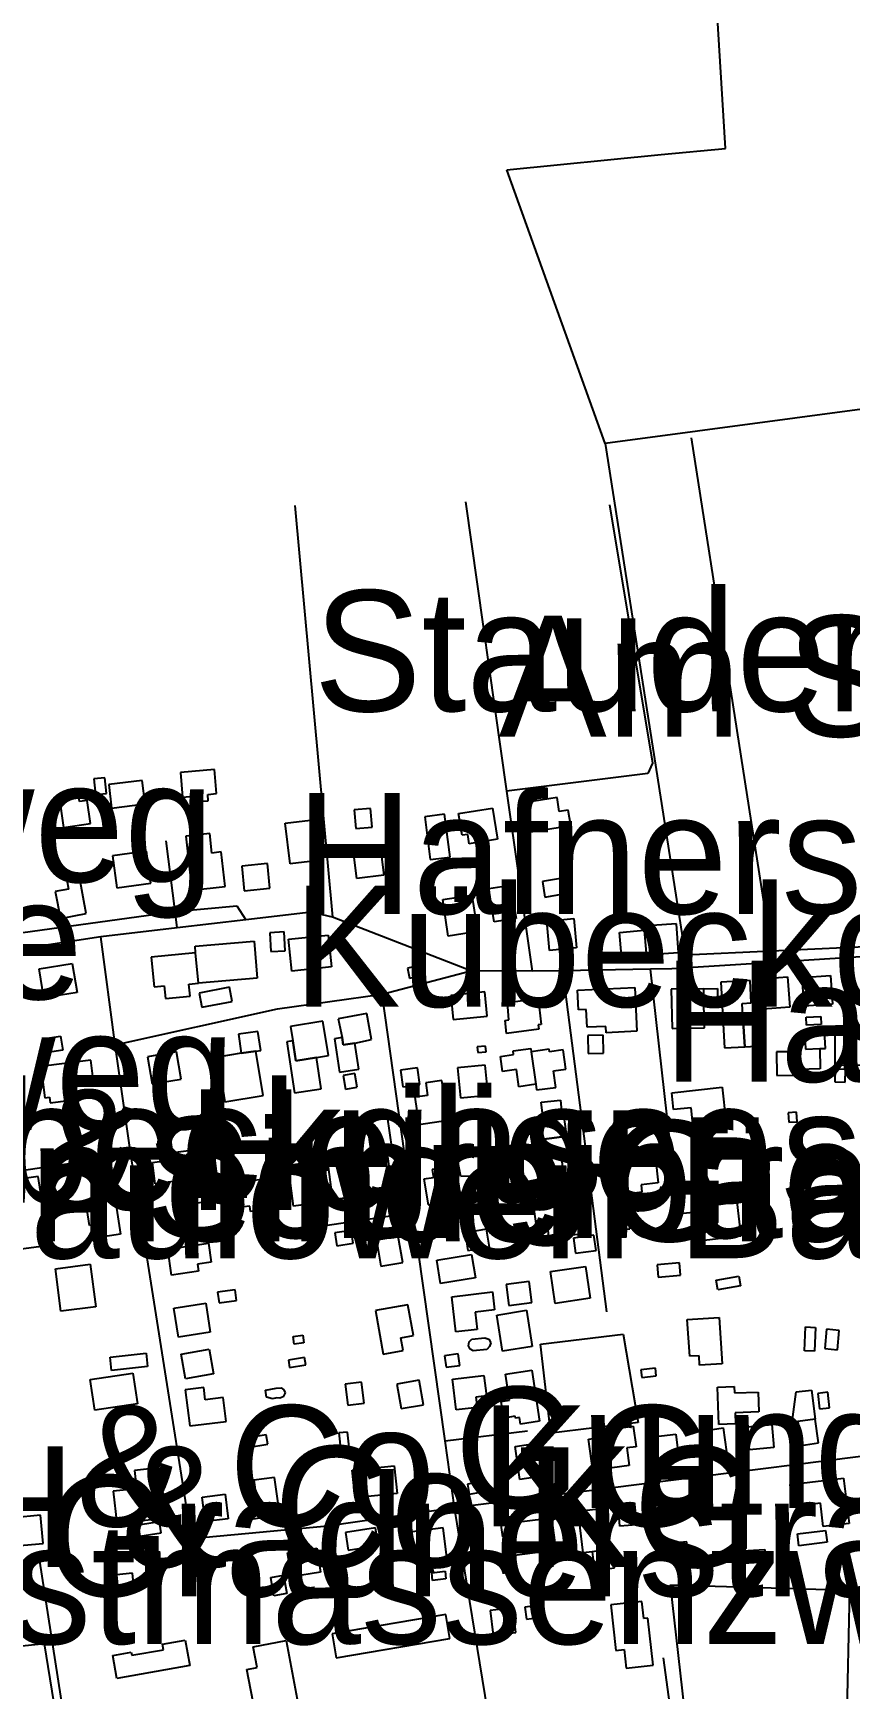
# Model space of a CAD drawing. Extents: x -3657 to 4700, y -7332 to 8131.
# Drawn here: x -1334 to -1041, y 3432 to 4027 of the extents above; entities that cross this region are included whole.
import ezdxf

# ---------------------------------------------------------------- set-up
doc = ezdxf.new("R2010")
doc.units = 0
for name, color, linetype in [('OSM_BUILDING_APARTMENTS', 9, 'CONTINUOUS'), ('OSM_BUILDING_DETACHED', 9, 'CONTINUOUS'), ('OSM_BUILDING_GARAGE', 9, 'CONTINUOUS'), ('OSM_BUILDING_HOUSE', 9, 'CONTINUOUS'), ('OSM_BUILDING_OUTBUILDING', 9, 'CONTINUOUS'), ('OSM_BUILDING_SEMIDETACHED_HOUSE', 9, 'CONTINUOUS'), ('OSM_BUILDING_YES', 9, 'CONTINUOUS'), ('OSM_HIGHWAY_FOOTWAY', 8, 'CONTINUOUS'), ('OSM_HIGHWAY_RESIDENTIAL', 8, 'CONTINUOUS'), ('OSM_HIGHWAY_SERVICE', 8, 'CONTINUOUS'), ('OSM_LABELS', 8, 'CONTINUOUS'), ('OSM_LANDUSE_ALLOTMENTS', 3, 'CONTINUOUS'), ('OSM_LANDUSE_COMMERCIAL', 3, 'CONTINUOUS'), ('OSM_LANDUSE_GREENFIELD', 3, 'CONTINUOUS'), ('OSM_LANDUSE_INDUSTRIAL', 3, 'CONTINUOUS'), ('OSM_LEISURE_PLAYGROUND', 3, 'CONTINUOUS'), ('OSM_LEISURE_SWIMMING_POOL', 3, 'CONTINUOUS')]:
    doc.layers.add(name, color=color, linetype=linetype)

msp = doc.modelspace()

# ---------------------------------------------------------------- linework, layer by layer
at = {"layer": 'OSM_BUILDING_APARTMENTS'}
for p, q in [((-1163.438702, 3678.68889), (-1152.463986, 3680.167782)), ((-1152.463986, 3680.167782), (-1151.394577, 3670.838528)), ((-1162.960881, 3672.450854), (-1163.438702, 3678.68889)), ((-1164.341253, 3672.306301), (-1162.960881, 3672.450854)), ((-1163.848263, 3667.636114), (-1164.341253, 3672.306301)), ((-1152.297128, 3669.192843), (-1163.848263, 3667.636114)), ((-1151.394577, 3670.838528), (-1152.463986, 3670.671736)), ((-1152.463986, 3670.671736), (-1152.297128, 3669.192843)), ((-1185.646005, 3459.045551), (-1226.457991, 3452.073629)), ((-1184.182204, 3450.439064), (-1185.646005, 3459.045551)), ((-1287.323294, 3448.426436), (-1279.132076, 3449.86085)), ((-1286.966824, 3446.380449), (-1287.323294, 3448.426436)), ((-1279.132076, 3449.86085), (-1277.516585, 3440.698388)), ((-1254.793539, 3447.436801), (-1242.984533, 3449.64958)), ((-1253.390414, 3439.986741), (-1254.793539, 3447.436801)), ((-1242.984533, 3449.64958), (-1238.676559, 3426.698947)), ((-1226.457991, 3452.073629), (-1224.986606, 3443.478261)), ((-1224.986606, 3443.478261), (-1184.182204, 3450.439064)), ((-1305.101271, 3444.367821), (-1298.510374, 3445.524248)), ((-1303.652639, 3436.117157), (-1305.101271, 3444.367821)), ((-1298.510374, 3445.524248), (-1298.313178, 3444.39006)), ((-1298.313178, 3444.39006), (-1286.966824, 3446.380449)), ((-1277.516585, 3440.698388), (-1303.652639, 3436.117157)), ((-1257.008202, 3439.308452), (-1253.390414, 3439.986741)), ((-1254.095769, 3423.807879), (-1257.008202, 3439.308452))]:
    msp.add_line(p, q, dxfattribs=at)
at = {"layer": 'OSM_BUILDING_DETACHED'}
for p, q in [((-1331.09322, 3494.650167), (-1340.786162, 3493.771727)), ((-1330.175501, 3484.553667), (-1331.09322, 3494.650167)), ((-1210.887092, 3490.135653), (-1221.687365, 3488.44549)), ((-1209.885943, 3483.764183), (-1210.887092, 3490.135653)), ((-1186.6244, 3490.124533), (-1198.539589, 3488.612282)), ((-1185.031663, 3477.615104), (-1186.6244, 3490.124533)), ((-1339.860858, 3483.664108), (-1330.175501, 3484.553667)), ((-1221.687365, 3488.44549), (-1220.686216, 3482.07402)), ((-1220.686216, 3482.07402), (-1209.885943, 3483.764183)), ((-1198.539589, 3488.612282), (-1197.629454, 3481.440209)), ((-1242.400529, 3481.139983), (-1231.941557, 3482.796787)), ((-1241.042911, 3472.577974), (-1242.400529, 3481.139983)), ((-1231.941557, 3482.796787), (-1230.591523, 3474.234778)), ((-1197.629454, 3481.440209), (-1195.642325, 3481.695958)), ((-1195.642325, 3481.695958), (-1194.959723, 3476.358601)), ((-1194.959723, 3476.358601), (-1185.031663, 3477.615104)), ((-1230.591523, 3474.234778), (-1241.042911, 3472.577974))]:
    msp.add_line(p, q, dxfattribs=at)
at = {"layer": 'OSM_BUILDING_GARAGE'}
for p, q in [((-1072.880233, 3674.007583), (-1078.97814, 3673.707357)), ((-1078.97814, 3673.707357), (-1078.356214, 3662.865852)), ((-1072.235554, 3663.143839), (-1072.880233, 3674.007583)), ((-1078.356214, 3662.865852), (-1072.235554, 3663.143839))]:
    msp.add_line(p, q, dxfattribs=at)
at = {"layer": 'OSM_BUILDING_HOUSE'}
for p, q in [((-1099.023871, 3564.903121), (-1087.480321, 3565.703725)), ((-1098.030307, 3551.726523), (-1099.023871, 3564.903121)), ((-1087.480321, 3565.703725), (-1086.464003, 3549.068964)), ((-1094.670391, 3551.859956), (-1098.030307, 3551.726523)), ((-1094.53387, 3548.535228), (-1094.670391, 3551.859956)), ((-1086.464003, 3549.068964), (-1094.53387, 3548.535228)), ((-1164.227486, 3545.332814), (-1154.784831, 3546.778348)), ((-1162.794023, 3535.970201), (-1164.227486, 3545.332814)), ((-1154.784831, 3546.778348), (-1151.970996, 3528.420066)), ((-1165.736794, 3535.525422), (-1162.794023, 3535.970201)), ((-1164.826658, 3529.576493), (-1165.736794, 3535.525422)), ((-1160.677958, 3530.210304), (-1164.826658, 3529.576493)), ((-1160.571775, 3529.498657), (-1160.677958, 3530.210304)), ((-1159.198988, 3529.709927), (-1160.571775, 3529.498657)), ((-1158.842518, 3527.363714), (-1159.198988, 3529.709927)), ((-1151.970996, 3528.420066), (-1158.842518, 3527.363714))]:
    msp.add_line(p, q, dxfattribs=at)
at = {"layer": 'OSM_BUILDING_OUTBUILDING'}
for p, q in [((-1059.68327, 3667.06902), (-1056.801175, 3667.080139)), ((-1059.19028, 3654.626308), (-1059.68327, 3667.06902)), ((-1056.801175, 3667.080139), (-1056.566057, 3661.942934)), ((-1056.566057, 3661.942934), (-1051.408623, 3662.187563)), ((-1051.408623, 3662.187563), (-1051.317609, 3654.926534)), ((-1051.317609, 3654.926534), (-1059.19028, 3654.626308))]:
    msp.add_line(p, q, dxfattribs=at)
at = {"layer": 'OSM_BUILDING_SEMIDETACHED_HOUSE'}
for p, q in [((-1161.459157, 3661.342481), (-1155.103379, 3662.25428)), ((-1155.103379, 3662.25428), (-1154.936521, 3661.042255)), ((-1148.489728, 3661.920695), (-1154.936521, 3661.042255)), ((-1148.375962, 3661.075613), (-1148.489728, 3661.920695)), ((-1143.461231, 3661.742783), (-1148.375962, 3661.075613)), ((-1142.528342, 3654.848697), (-1143.461231, 3661.742783)), ((-1166.055341, 3659.39657), (-1161.27713, 3660.074859)), ((-1165.274141, 3653.948019), (-1166.055341, 3659.39657)), ((-1161.27713, 3660.074859), (-1161.459157, 3661.342481)), ((-1154.936521, 3661.042255), (-1153.358953, 3649.366788)), ((-1154.936521, 3661.042255), (-1153.358953, 3649.366788)), ((-1160.298735, 3654.659666), (-1165.274141, 3653.948019)), ((-1159.411353, 3648.499467), (-1160.298735, 3654.659666)), ((-1146.972836, 3654.248245), (-1142.528342, 3654.848697)), ((-1146.168883, 3648.277077), (-1146.972836, 3654.248245)), ((-1153.358953, 3649.366788), (-1159.411353, 3648.499467)), ((-1153.358953, 3649.366788), (-1153.085912, 3647.34304)), ((-1153.085912, 3647.34304), (-1146.168883, 3648.277077))]:
    msp.add_line(p, q, dxfattribs=at)
at = {"layer": 'OSM_BUILDING_YES'}
for p, q in [((-1308.044042, 3759.416406), (-1311.95004, 3759.004985)), ((-1311.95004, 3759.004985), (-1311.350867, 3753.367402)), ((-1307.44487, 3753.778824), (-1308.044042, 3759.416406)), ((-1294.649883, 3758.482369), (-1306.625748, 3756.992357)), ((-1306.625748, 3756.992357), (-1305.571508, 3748.530423)), ((-1293.595643, 3750.020435), (-1294.649883, 3758.482369)), ((-1268.680688, 3762.385311), (-1280.884086, 3761.340079)), ((-1280.884086, 3761.340079), (-1280.110471, 3752.422246)), ((-1267.929826, 3753.700987), (-1268.680688, 3762.385311)), ((-1317.623217, 3754.412635), (-1324.578168, 3753.367402)), ((-1324.578168, 3753.367402), (-1322.79582, 3741.502904)), ((-1317.08472, 3750.876636), (-1317.623217, 3754.412635)), ((-1314.384652, 3751.288057), (-1317.08472, 3750.876636)), ((-1313.133216, 3742.959557), (-1314.384652, 3751.288057)), ((-1311.350867, 3753.367402), (-1307.44487, 3753.778824)), ((-1280.110471, 3752.422246), (-1276.363747, 3752.744711)), ((-1276.363747, 3752.744711), (-1276.189305, 3750.709844)), ((-1276.189305, 3750.709844), (-1270.872597, 3751.176862)), ((-1271.069793, 3753.423), (-1267.929826, 3753.700987)), ((-1270.872597, 3751.176862), (-1271.069793, 3753.423)), ((-1145.675893, 3752.288812), (-1157.598667, 3750.431856)), ((-1144.894694, 3747.27392), (-1145.675893, 3752.288812)), ((-1305.571508, 3748.530423), (-1293.595643, 3750.020435)), ((-1212.623934, 3748.430348), (-1218.554983, 3747.885493)), ((-1218.554983, 3747.885493), (-1217.940641, 3741.180439)), ((-1212.009592, 3741.714174), (-1212.623934, 3748.430348)), ((-1186.093488, 3746.351003), (-1193.215297, 3745.439204)), ((-1193.215297, 3745.439204), (-1191.243337, 3730.027587)), ((-1184.113944, 3730.939386), (-1186.093488, 3746.351003)), ((-1181.019483, 3746.540034), (-1168.816085, 3748.474826)), ((-1179.783216, 3738.756389), (-1181.019483, 3746.540034)), ((-1168.816085, 3748.474826), (-1167.048905, 3737.333094)), ((-1157.598667, 3750.431856), (-1155.960423, 3739.923936)), ((-1141.663713, 3747.774298), (-1144.894694, 3747.27392)), ((-1140.806669, 3742.281268), (-1141.663713, 3747.774298)), ((-1322.79582, 3741.502904), (-1313.133216, 3742.959557)), ((-1270.364438, 3739.412439), (-1278.950048, 3738.433924)), ((-1269.560485, 3732.38492), (-1270.364438, 3739.412439)), ((-1243.325833, 3743.104111), (-1234.171389, 3744.21606)), ((-1241.543485, 3728.515336), (-1243.325833, 3743.104111)), ((-1234.171389, 3744.21606), (-1232.38904, 3729.627286)), ((-1217.940641, 3741.180439), (-1212.009592, 3741.714174)), ((-1177.742996, 3739.078854), (-1179.783216, 3738.756389)), ((-1177.212084, 3735.720768), (-1177.742996, 3739.078854)), ((-1155.960423, 3739.923936), (-1140.806669, 3742.281268)), ((-1293.095069, 3733.007611), (-1305.283298, 3731.328568)), ((-1291.517501, 3721.521175), (-1293.095069, 3733.007611)), ((-1278.950048, 3738.433924), (-1276.750555, 3719.074887)), ((-1266.200569, 3732.762983), (-1269.560485, 3732.38492)), ((-1264.797444, 3720.431465), (-1266.200569, 3732.762983)), ((-1218.744594, 3732.740744), (-1209.059237, 3733.952768)), ((-1217.553834, 3723.255816), (-1218.744594, 3732.740744)), ((-1209.059237, 3733.952768), (-1207.876061, 3724.456722)), ((-1167.048905, 3737.333094), (-1177.212084, 3735.720768)), ((-1305.283298, 3731.328568), (-1303.70573, 3719.853252)), ((-1249.620936, 3728.582053), (-1258.798135, 3727.703613)), ((-1258.798135, 3727.703613), (-1257.948675, 3718.874736)), ((-1248.779061, 3719.753176), (-1249.620936, 3728.582053)), ((-1232.38904, 3729.627286), (-1241.543485, 3728.515336)), ((-1191.243337, 3730.027587), (-1184.113944, 3730.939386)), ((-1317.122643, 3723.667238), (-1321.65815, 3722.811037)), ((-1321.65815, 3722.811037), (-1321.02864, 3719.475189)), ((-1314.680446, 3710.701909), (-1317.122643, 3723.667238)), ((-1303.70573, 3719.853252), (-1291.517501, 3721.521175)), ((-1207.876061, 3724.456722), (-1217.553834, 3723.255816)), ((-1170.173704, 3719.608623), (-1162.361708, 3720.876245)), ((-1162.361708, 3720.876245), (-1160.420086, 3708.911671)), ((-1142.323561, 3723.589401), (-1150.969847, 3722.132748)), ((-1150.969847, 3722.132748), (-1150.029374, 3716.573001)), ((-1141.383088, 3718.040774), (-1142.323561, 3723.589401)), ((-1321.02864, 3719.475189), (-1325.791682, 3718.57451)), ((-1325.791682, 3718.57451), (-1323.971411, 3708.945029)), ((-1276.750555, 3719.074887), (-1264.797444, 3720.431465)), ((-1257.948675, 3718.874736), (-1248.779061, 3719.753176)), ((-1186.738167, 3715.661203), (-1176.248857, 3717.229051)), ((-1184.781376, 3702.595799), (-1186.738167, 3715.661203)), ((-1176.248857, 3717.229051), (-1174.292066, 3704.163647)), ((-1168.232081, 3707.644049), (-1170.173704, 3719.608623)), ((-1150.029374, 3716.573001), (-1141.383088, 3718.040774)), ((-1323.971411, 3708.945029), (-1314.680446, 3710.701909)), ((-1243.697472, 3704.063572), (-1248.816983, 3703.729987)), ((-1248.816983, 3703.729987), (-1248.384669, 3697.013814)), ((-1243.257573, 3697.336279), (-1243.697472, 3704.063572)), ((-1174.292066, 3704.163647), (-1184.781376, 3702.595799)), ((-1160.420086, 3708.911671), (-1168.232081, 3707.644049)), ((-1149.407448, 3707.988753), (-1139.638662, 3708.867193)), ((-1148.451806, 3697.425235), (-1149.407448, 3707.988753)), ((-1139.638662, 3708.867193), (-1138.68302, 3698.303675)), ((-1123.324486, 3703.919019), (-1114.465835, 3704.741861)), ((-1122.558455, 3695.634997), (-1123.324486, 3703.919019)), ((-1114.465835, 3704.741861), (-1113.69222, 3696.457839)), ((-1102.838856, 3706.999118), (-1111.674753, 3706.343068)), ((-1111.674753, 3706.343068), (-1110.916307, 3696.068657)), ((-1102.072825, 3696.724707), (-1102.838856, 3706.999118)), ((-1275.574963, 3698.981964), (-1254.368809, 3700.694366)), ((-1275.514287, 3696.524556), (-1275.574963, 3698.981964)), ((-1254.368809, 3700.694366), (-1253.291816, 3687.43993)), ((-1248.384669, 3697.013814), (-1243.257573, 3697.336279)), ((-1242.127489, 3701.439372), (-1227.891455, 3702.962742)), ((-1240.898806, 3689.964055), (-1242.127489, 3701.439372)), ((-1227.891455, 3702.962742), (-1226.662772, 3691.476306)), ((-1138.68302, 3698.303675), (-1148.451806, 3697.425235)), ((-1331.616548, 3690.831376), (-1319.708944, 3692.766167)), ((-1319.708944, 3692.766167), (-1318.00244, 3682.291605)), ((-1275.514287, 3696.524556), (-1291.403734, 3694.967827)), ((-1291.403734, 3694.967827), (-1290.364663, 3684.359831)), ((-1274.452463, 3685.683051), (-1275.514287, 3696.524556)), ((-1274.452463, 3685.683051), (-1275.514287, 3696.524556)), ((-1226.662772, 3691.476306), (-1240.898806, 3689.964055)), ((-1194.436395, 3692.05452), (-1199.381464, 3691.098244)), ((-1193.723456, 3688.385087), (-1194.436395, 3692.05452)), ((-1113.69222, 3696.457839), (-1122.558455, 3695.634997)), ((-1110.916307, 3696.068657), (-1102.072825, 3696.724707)), ((-1329.910044, 3680.356814), (-1331.616548, 3690.831376)), ((-1277.835133, 3685.349466), (-1274.452463, 3685.683051)), ((-1277.410403, 3681.001744), (-1277.835133, 3685.349466)), ((-1253.291816, 3687.43993), (-1274.452463, 3685.683051)), ((-1199.381464, 3691.098244), (-1198.668525, 3687.428811)), ((-1198.668525, 3687.428811), (-1193.723456, 3688.385087)), ((-1076.44493, 3686.672685), (-1086.903902, 3686.072233)), ((-1086.903902, 3686.072233), (-1085.546284, 3662.45443)), ((-1075.982278, 3678.577695), (-1076.44493, 3686.672685)), ((-1072.63753, 3687.195302), (-1062.967342, 3687.89583)), ((-1071.856331, 3676.376035), (-1072.63753, 3687.195302)), ((-1062.967342, 3687.89583), (-1062.178558, 3677.076563)), ((-1057.726479, 3687.751276), (-1047.548132, 3688.451804)), ((-1057.005955, 3677.387909), (-1057.726479, 3687.751276)), ((-1047.548132, 3688.451804), (-1046.827608, 3678.099557)), ((-1318.00244, 3682.291605), (-1329.910044, 3680.356814)), ((-1290.364663, 3684.359831), (-1286.678615, 3684.715655)), ((-1286.678615, 3684.715655), (-1286.231131, 3680.134424)), ((-1286.231131, 3680.134424), (-1277.410403, 3681.001744)), ((-1171.645089, 3682.513995), (-1183.871241, 3681.301971)), ((-1183.871241, 3681.301971), (-1183.006612, 3672.617647)), ((-1170.78046, 3673.829671), (-1171.645089, 3682.513995)), ((-1138.318966, 3683.125567), (-1117.795413, 3684.092963)), ((-1137.992834, 3676.120287), (-1138.318966, 3683.125567)), ((-1117.795413, 3684.092963), (-1117.059721, 3668.403359)), ((-1093.077654, 3683.681542), (-1104.765309, 3683.481391)), ((-1104.765309, 3683.481391), (-1104.439177, 3669.404113)), ((-1093.077654, 3683.681542), (-1088.05674, 3683.737139)), ((-1093.016978, 3678.043959), (-1093.077654, 3683.681542)), ((-1093.016978, 3678.043959), (-1093.077654, 3683.681542)), ((-1088.05674, 3683.737139), (-1087.996065, 3678.088437)), ((-1214.019475, 3674.73035), (-1224.220575, 3672.817798)), ((-1212.275049, 3665.423335), (-1214.019475, 3674.73035)), ((-1183.006612, 3672.617647), (-1170.78046, 3673.829671)), ((-1135.239674, 3676.253721), (-1137.992834, 3676.120287)), ((-1134.936296, 3669.848893), (-1135.239674, 3676.253721)), ((-1087.996065, 3678.088437), (-1093.016978, 3678.043959)), ((-1092.812198, 3669.670981), (-1093.016978, 3678.043959)), ((-1079.251181, 3678.388663), (-1075.982278, 3678.577695)), ((-1078.97814, 3673.707357), (-1079.251181, 3678.388663)), ((-1078.356214, 3662.865852), (-1078.97814, 3673.707357)), ((-1062.178558, 3677.076563), (-1071.856331, 3676.376035)), ((-1046.827608, 3678.099557), (-1057.005955, 3677.387909)), ((-1253.064282, 3668.358881), (-1260.087493, 3667.347007)), ((-1260.087493, 3667.347007), (-1259.101513, 3660.4974)), ((-1252.078302, 3661.509274), (-1253.064282, 3668.358881)), ((-1229.71931, 3671.983836), (-1241.414549, 3670.149119)), ((-1241.414549, 3670.149119), (-1240.565089, 3664.978555)), ((-1227.792857, 3659.674557), (-1229.71931, 3671.983836)), ((-1224.220575, 3672.817798), (-1222.870541, 3666.157222)), ((-1128.231632, 3670.160239), (-1134.936296, 3669.848893)), ((-1128.12545, 3667.880743), (-1128.231632, 3670.160239)), ((-1117.059721, 3668.403359), (-1128.12545, 3667.880743)), ((-1104.439177, 3669.404113), (-1092.812198, 3669.670981)), ((-1049.656612, 3668.325523), (-1056.839097, 3667.991938)), ((-1056.839097, 3667.991938), (-1056.801175, 3667.080139)), ((-1049.375987, 3662.276519), (-1049.656612, 3668.325523)), ((-1045.940226, 3667.458202), (-1042.694077, 3667.469322)), ((-1045.887135, 3656.160798), (-1045.940226, 3667.458202)), ((-1042.709246, 3670.527182), (-1036.565832, 3670.560541)), ((-1042.694077, 3667.469322), (-1042.709246, 3670.527182)), ((-1329.417054, 3665.768039), (-1323.941073, 3666.646479)), ((-1328.605517, 3660.730909), (-1329.417054, 3665.768039)), ((-1323.129536, 3661.620469), (-1328.605517, 3660.730909)), ((-1323.941073, 3666.646479), (-1323.129536, 3661.620469)), ((-1253.777221, 3661.264645), (-1252.078302, 3661.509274)), ((-1240.565089, 3664.978555), (-1242.688739, 3664.667209)), ((-1242.688739, 3664.667209), (-1239.950748, 3646.286688)), ((-1239.49568, 3657.828722), (-1240.565089, 3664.978555)), ((-1240.565089, 3664.978555), (-1239.49568, 3657.828722)), ((-1222.870541, 3666.157222), (-1225.55544, 3665.7458)), ((-1225.55544, 3665.7458), (-1223.742754, 3653.747868)), ((-1222.468565, 3663.521902), (-1222.870541, 3666.157222)), ((-1222.870541, 3666.157222), (-1222.468565, 3663.521902)), ((-1218.266773, 3664.155713), (-1222.468565, 3663.521902)), ((-1222.468565, 3663.521902), (-1218.266773, 3664.155713)), ((-1218.266773, 3664.155713), (-1212.275049, 3665.423335)), ((-1216.856063, 3654.781981), (-1218.266773, 3664.155713)), ((-1171.379633, 3663.099361), (-1174.375495, 3662.765776)), ((-1174.375495, 3662.765776), (-1174.147961, 3660.730909)), ((-1171.152099, 3661.064494), (-1171.379633, 3663.099361)), ((-1129.096261, 3667.002303), (-1134.594995, 3666.913347)), ((-1134.594995, 3666.913347), (-1134.488813, 3660.408444)), ((-1128.990078, 3660.4974), (-1129.096261, 3667.002303)), ((-1085.546284, 3662.45443), (-1078.356214, 3662.865852)), ((-1056.801175, 3667.080139), (-1056.566057, 3661.942934)), ((-1056.566057, 3661.942934), (-1051.408623, 3662.187563)), ((-1051.408623, 3662.187563), (-1049.375987, 3662.276519)), ((-1312.996696, 3658.028872), (-1330.987038, 3655.771615)), ((-1330.987038, 3655.771615), (-1329.576328, 3644.529808)), ((-1311.912118, 3649.455744), (-1312.996696, 3658.028872)), ((-1282.279627, 3660.986657), (-1292.72343, 3659.218658)), ((-1292.72343, 3659.218658), (-1291.077602, 3649.489102)), ((-1280.633799, 3651.245982), (-1282.279627, 3660.986657)), ((-1259.101513, 3660.4974), (-1267.505096, 3659.062985)), ((-1267.505096, 3659.062985), (-1264.933964, 3643.084274)), ((-1253.777221, 3661.264645), (-1259.101513, 3660.4974)), ((-1259.101513, 3660.4974), (-1253.777221, 3661.264645)), ((-1251.198504, 3645.297053), (-1253.777221, 3661.264645)), ((-1232.009817, 3658.95179), (-1239.49568, 3657.828722)), ((-1239.49568, 3657.828722), (-1232.009817, 3658.95179)), ((-1232.009817, 3658.95179), (-1227.792857, 3659.674557)), ((-1230.341236, 3647.721103), (-1232.009817, 3658.95179)), ((-1171.554075, 3656.283112), (-1181.375953, 3655.315716)), ((-1174.147961, 3660.730909), (-1171.152099, 3661.064494)), ((-1170.484666, 3645.463846), (-1171.554075, 3656.283112)), ((-1134.488813, 3660.408444), (-1128.990078, 3660.4974)), ((-1061.063642, 3661.075613), (-1066.918846, 3660.997777)), ((-1066.918846, 3660.997777), (-1066.80508, 3652.513604)), ((-1060.949875, 3652.59144), (-1061.063642, 3661.075613)), ((-1036.505156, 3656.205276), (-1045.887135, 3656.160798)), ((-1291.077602, 3649.489102), (-1280.633799, 3651.245982)), ((-1223.742754, 3653.747868), (-1216.856063, 3654.781981)), ((-1218.24402, 3653.203013), (-1222.445811, 3652.524724)), ((-1222.445811, 3652.524724), (-1221.657027, 3647.621027)), ((-1217.447651, 3648.299316), (-1218.24402, 3653.203013)), ((-1195.763676, 3655.315716), (-1201.869168, 3654.459515)), ((-1201.869168, 3654.459515), (-1201.034877, 3648.499467)), ((-1194.929385, 3649.355668), (-1195.763676, 3655.315716)), ((-1187.064299, 3650.790083), (-1192.843659, 3649.933882)), ((-1192.843659, 3649.933882), (-1192.168641, 3645.386009)), ((-1184.933065, 3636.479296), (-1187.064299, 3650.790083)), ((-1181.375953, 3655.315716), (-1180.306544, 3644.49645)), ((-1066.80508, 3652.513604), (-1060.949875, 3652.59144)), ((-1045.902304, 3654.815339), (-1046.038824, 3650.20075)), ((-1046.038824, 3650.20075), (-1042.276931, 3650.078435)), ((-1042.140411, 3654.704144), (-1045.902304, 3654.815339)), ((-1042.276931, 3650.078435), (-1042.140411, 3654.704144)), ((-1329.576328, 3644.529808), (-1327.915331, 3644.741079)), ((-1327.915331, 3644.741079), (-1327.665044, 3642.750689)), ((-1327.665044, 3642.750689), (-1321.013471, 3643.584651)), ((-1321.597475, 3648.243719), (-1311.912118, 3649.455744)), ((-1321.013471, 3643.584651), (-1321.597475, 3648.243719)), ((-1264.933964, 3643.084274), (-1251.198504, 3645.297053)), ((-1239.950748, 3646.286688), (-1230.341236, 3647.721103)), ((-1221.657027, 3647.621027), (-1217.447651, 3648.299316)), ((-1201.034877, 3648.499467), (-1194.929385, 3649.355668)), ((-1192.168641, 3645.386009), (-1196.787578, 3644.696601)), ((-1196.787578, 3644.696601), (-1195.338946, 3634.944806)), ((-1180.306544, 3644.49645), (-1170.484666, 3645.463846)), ((-1151.386993, 3642.995318), (-1144.462379, 3643.706966)), ((-1144.462379, 3643.706966), (-1144.052819, 3639.703948)), ((-1104.522606, 3646.364525), (-1086.380574, 3648.299316)), ((-1103.877927, 3640.293282), (-1104.522606, 3646.364525)), ((-1086.380574, 3648.299316), (-1085.106385, 3636.368101)), ((-1214.034644, 3636.61273), (-1206.632209, 3637.635723)), ((-1206.632209, 3637.635723), (-1205.054641, 3626.227123)), ((-1150.977432, 3639.00342), (-1151.386993, 3642.995318)), ((-1144.052819, 3639.703948), (-1150.977432, 3639.00342)), ((-1097.582824, 3640.960451), (-1103.877927, 3640.293282)), ((-1096.953313, 3635.111598), (-1097.582824, 3640.960451)), ((-1059.743946, 3639.348125), (-1062.694301, 3639.181332)), ((-1062.694301, 3639.181332), (-1062.497106, 3635.778768)), ((-1059.554334, 3635.93444), (-1059.743946, 3639.348125)), ((-1212.457076, 3625.20413), (-1214.034644, 3636.61273)), ((-1195.338946, 3634.944806), (-1184.933065, 3636.479296)), ((-1154.132568, 3633.465913), (-1155.452264, 3633.288001)), ((-1155.452264, 3633.288001), (-1154.853092, 3629.029236)), ((-1143.11993, 3637.535647), (-1154.481453, 3635.93444)), ((-1154.481453, 3635.93444), (-1154.132568, 3633.465913)), ((-1142.171872, 3630.808354), (-1143.11993, 3637.535647)), ((-1085.106385, 3636.368101), (-1096.953313, 3635.111598)), ((-1062.497106, 3635.778768), (-1059.554334, 3635.93444)), ((-1282.605759, 3624.959501), (-1269.113002, 3626.683023)), ((-1269.113002, 3626.683023), (-1266.685974, 3607.724288)), ((-1205.054641, 3626.227123), (-1212.457076, 3625.20413)), ((-1142.171872, 3630.808354), (-1154.853092, 3629.029236)), ((-1154.853092, 3629.029236), (-1142.171872, 3630.808354)), ((-1154.853092, 3629.029236), (-1154.451115, 3625.115174)), ((-1141.269321, 3625.470998), (-1142.171872, 3630.808354)), ((-1137.461922, 3626.026972), (-1141.269321, 3625.470998)), ((-1136.316668, 3618.232208), (-1137.461922, 3626.026972)), ((-1290.941082, 3621.345666), (-1282.279627, 3622.457615)), ((-1289.962686, 3613.673216), (-1290.941082, 3621.345666)), ((-1282.279627, 3622.457615), (-1282.605759, 3624.959501)), ((-1242.24884, 3620.300434), (-1236.150933, 3621.145515)), ((-1240.238958, 3605.667181), (-1242.24884, 3620.300434)), ((-1236.150933, 3621.145515), (-1234.133466, 3606.501143)), ((-1228.027975, 3621.490219), (-1206.730807, 3624.425766)), ((-1226.169782, 3607.946677), (-1228.027975, 3621.490219)), ((-1206.730807, 3624.425766), (-1205.107733, 3612.639103)), ((-1181.504889, 3622.813439), (-1171.288619, 3624.347929)), ((-1180.200361, 3616.241819), (-1181.504889, 3622.813439)), ((-1171.288619, 3624.347929), (-1170.3709, 3617.387127)), ((-1154.451115, 3625.115174), (-1153.207263, 3625.281966)), ((-1153.207263, 3625.281966), (-1152.805287, 3622.179628)), ((-1152.805287, 3622.179628), (-1144.219677, 3623.23598)), ((-1144.219677, 3623.23598), (-1141.01145, 3623.714118)), ((-1141.01145, 3623.714118), (-1144.219677, 3623.23598)), ((-1144.219677, 3623.23598), (-1143.332295, 3617.198095)), ((-1141.01145, 3623.714118), (-1141.269321, 3625.470998)), ((-1141.269321, 3625.470998), (-1141.01145, 3623.714118)), ((-1122.90734, 3621.245591), (-1110.408148, 3622.746722)), ((-1121.534553, 3609.85923), (-1122.90734, 3621.245591)), ((-1110.408148, 3622.746722), (-1109.353908, 3613.984562)), ((-1280.557954, 3614.874121), (-1289.962686, 3613.673216)), ((-1279.435454, 3606.089722), (-1280.557954, 3614.874121)), ((-1259.488321, 3614.218071), (-1247.588301, 3615.874876)), ((-1258.259638, 3605.366955), (-1259.488321, 3614.218071)), ((-1247.588301, 3615.874876), (-1246.32928, 3606.834728)), ((-1190.082915, 3615.841517), (-1193.465584, 3615.296662)), ((-1193.465584, 3615.296662), (-1191.963861, 3606.067483)), ((-1185.456393, 3619.555428), (-1190.553151, 3618.732585)), ((-1190.553151, 3618.732585), (-1190.082915, 3615.841517)), ((-1184.910312, 3616.20846), (-1185.456393, 3619.555428)), ((-1181.48972, 3616.764435), (-1184.910312, 3616.20846)), ((-1180.063841, 3607.991155), (-1181.48972, 3616.764435)), ((-1176.506729, 3616.44197), (-1180.200361, 3616.241819)), ((-1170.3709, 3617.387127), (-1176.506729, 3616.44197)), ((-1135.732664, 3617.031303), (-1144.250015, 3615.696964)), ((-1144.250015, 3615.696964), (-1143.339879, 3609.87035)), ((-1143.332295, 3617.198095), (-1136.316668, 3618.232208)), ((-1134.814945, 3611.204689), (-1135.732664, 3617.031303)), ((-1109.353908, 3613.984562), (-1115.535244, 3613.239556)), ((-1314.915564, 3607.946677), (-1304.540021, 3609.536765)), ((-1313.504854, 3598.717499), (-1314.915564, 3607.946677)), ((-1304.540021, 3609.536765), (-1302.408787, 3595.604041)), ((-1216.264475, 3609.303256), (-1226.169782, 3607.946677)), ((-1205.107733, 3612.639103), (-1216.507178, 3611.071255)), ((-1216.507178, 3611.071255), (-1216.264475, 3609.303256)), ((-1191.963861, 3606.067483), (-1180.063841, 3607.991155)), ((-1139.077412, 3609.069746), (-1151.136705, 3607.335105)), ((-1143.339879, 3609.87035), (-1134.814945, 3611.204689)), ((-1138.129354, 3602.464768), (-1139.077412, 3609.069746)), ((-1115.216696, 3610.615356), (-1121.534553, 3609.85923)), ((-1115.535244, 3613.239556), (-1115.216696, 3610.615356)), ((-1089.239916, 3610.470802), (-1079.167752, 3611.916336)), ((-1088.61799, 3606.111961), (-1089.239916, 3610.470802)), ((-1079.167752, 3611.916336), (-1078.545826, 3607.557495)), ((-1266.685974, 3607.724288), (-1279.435454, 3606.089722)), ((-1255.999468, 3605.678301), (-1258.259638, 3605.366955)), ((-1255.718843, 3603.676792), (-1255.999468, 3605.678301)), ((-1249.393402, 3604.555232), (-1255.718843, 3603.676792)), ((-1246.32928, 3606.834728), (-1249.64369, 3606.378829)), ((-1249.64369, 3606.378829), (-1249.393402, 3604.555232)), ((-1234.133466, 3606.501143), (-1240.238958, 3605.667181)), ((-1150.780236, 3604.833219), (-1154.03397, 3604.366201)), ((-1154.03397, 3604.366201), (-1153.442382, 3600.274227)), ((-1153.442382, 3600.274227), (-1138.129354, 3602.464768)), ((-1138.129354, 3602.464768), (-1153.442382, 3600.274227)), ((-1151.136705, 3607.335105), (-1150.780236, 3604.833219)), ((-1137.158543, 3595.704116), (-1138.129354, 3602.464768)), ((-1120.283117, 3604.266125), (-1127.253237, 3603.543358)), ((-1127.253237, 3603.543358), (-1126.547882, 3596.793826)), ((-1119.577762, 3597.516593), (-1120.283117, 3604.266125)), ((-1096.93056, 3603.343207), (-1103.665562, 3602.598201)), ((-1103.665562, 3602.598201), (-1102.990545, 3596.515839)), ((-1096.255543, 3597.260845), (-1096.93056, 3603.343207)), ((-1094.336674, 3605.555986), (-1088.61799, 3606.111961)), ((-1092.872873, 3593.324545), (-1094.336674, 3605.555986)), ((-1088.61799, 3606.111961), (-1081.177634, 3607.179432)), ((-1081.177634, 3607.179432), (-1088.61799, 3606.111961)), ((-1078.545826, 3607.557495), (-1081.177634, 3607.179432)), ((-1081.177634, 3607.179432), (-1079.706248, 3594.903513)), ((-1310.948891, 3599.106681), (-1313.504854, 3598.717499)), ((-1310.235952, 3594.414255), (-1310.948891, 3599.106681)), ((-1219.5713, 3596.93838), (-1225.464427, 3596.05994)), ((-1225.464427, 3596.05994), (-1224.774241, 3591.423111)), ((-1218.87353, 3592.301551), (-1219.5713, 3596.93838)), ((-1170.985241, 3597.36092), (-1178.73656, 3596.104418)), ((-1178.73656, 3596.104418), (-1177.697489, 3589.666231)), ((-1169.938585, 3590.922734), (-1170.985241, 3597.36092)), ((-1153.442382, 3600.274227), (-1152.767365, 3596.693751)), ((-1152.767365, 3596.693751), (-1149.066148, 3597.105172)), ((-1149.066148, 3597.105172), (-1148.770354, 3594.425374)), ((-1126.547882, 3596.793826), (-1119.577762, 3597.516593)), ((-1102.990545, 3596.515839), (-1096.255543, 3597.260845)), ((-1302.408787, 3595.604041), (-1310.235952, 3594.414255)), ((-1285.434763, 3590.244445), (-1270.857428, 3592.301551)), ((-1284.107482, 3580.859593), (-1285.434763, 3590.244445)), ((-1270.857428, 3592.301551), (-1269.894202, 3585.52978)), ((-1224.774241, 3591.423111), (-1218.87353, 3592.301551)), ((-1202.688289, 3594.758959), (-1210.530622, 3593.413501)), ((-1210.530622, 3593.413501), (-1208.930301, 3584.084246)), ((-1201.080384, 3585.429705), (-1202.688289, 3594.758959)), ((-1177.697489, 3589.666231), (-1169.938585, 3590.922734)), ((-1148.770354, 3594.425374), (-1137.158543, 3595.704116)), ((-1132.463762, 3595.214858), (-1139.843443, 3594.191865)), ((-1139.843443, 3594.191865), (-1139.084996, 3588.698836)), ((-1131.705315, 3589.721829), (-1132.463762, 3595.214858)), ((-1079.706248, 3594.903513), (-1092.872873, 3593.324545)), ((-1325.776513, 3583.139089), (-1313.239398, 3584.751416)), ((-1313.239398, 3584.751416), (-1311.290192, 3569.52883)), ((-1269.894202, 3585.52978), (-1274.70275, 3584.851491)), ((-1274.70275, 3584.851491), (-1274.338696, 3582.24953)), ((-1208.930301, 3584.084246), (-1201.080384, 3585.429705)), ((-1188.892154, 3586.252547), (-1176.408131, 3588.309653)), ((-1187.496613, 3577.801733), (-1188.892154, 3586.252547)), ((-1176.408131, 3588.309653), (-1175.01259, 3579.858839)), ((-1139.084996, 3588.698836), (-1131.705315, 3589.721829)), ((-1101.754278, 3585.31851), (-1109.801391, 3584.617982)), ((-1109.801391, 3584.617982), (-1109.406999, 3580.136826)), ((-1101.359886, 3580.848474), (-1101.754278, 3585.31851)), ((-1323.827306, 3567.927623), (-1325.776513, 3583.139089)), ((-1274.338696, 3582.24953), (-1284.107482, 3580.859593)), ((-1175.01259, 3579.858839), (-1187.496613, 3577.801733)), ((-1155.710136, 3578.546739), (-1163.992368, 3577.457029)), ((-1154.716571, 3571.007723), (-1155.710136, 3578.546739)), ((-1148.04983, 3582.116096), (-1135.505131, 3583.950812)), ((-1146.388833, 3570.729735), (-1148.04983, 3582.116096)), ((-1135.505131, 3583.950812), (-1133.836549, 3572.564452)), ((-1109.406999, 3580.136826), (-1101.359886, 3580.848474)), ((-1261.247916, 3575.644551), (-1267.520265, 3574.79947)), ((-1267.520265, 3574.79947), (-1266.996937, 3570.941006)), ((-1260.724588, 3571.786087), (-1261.247916, 3575.644551)), ((-1183.522356, 3573.098187), (-1168.89193, 3574.832828)), ((-1182.020632, 3560.455324), (-1183.522356, 3573.098187)), ((-1168.89193, 3574.832828), (-1168.118314, 3568.350164)), ((-1163.992368, 3577.457029), (-1163.006388, 3569.929132)), ((-1133.836549, 3572.564452), (-1146.388833, 3570.729735)), ((-1311.290192, 3569.52883), (-1323.827306, 3567.927623)), ((-1283.197347, 3568.972856), (-1271.782732, 3570.751974)), ((-1281.581857, 3558.631727), (-1283.197347, 3568.972856)), ((-1271.782732, 3570.751974), (-1270.167242, 3560.410846)), ((-1266.996937, 3570.941006), (-1260.724588, 3571.786087)), ((-1199.207022, 3570.196), (-1210.871923, 3568.161133)), ((-1210.871923, 3568.161133), (-1208.133933, 3552.538245)), ((-1197.272984, 3559.165463), (-1199.207022, 3570.196)), ((-1168.118314, 3568.350164), (-1175.088434, 3567.527322)), ((-1175.088434, 3567.527322), (-1174.352742, 3561.367123)), ((-1167.352284, 3566.548806), (-1156.688531, 3568.250089)), ((-1165.281726, 3553.52788), (-1167.352284, 3566.548806)), ((-1163.006388, 3569.929132), (-1154.716571, 3571.007723)), ((-1156.688531, 3568.250089), (-1154.617973, 3555.229163)), ((-1270.167242, 3560.410846), (-1281.581857, 3558.631727)), ((-1174.352742, 3561.367123), (-1182.020632, 3560.455324)), ((-1048.974011, 3561.456079), (-1049.626275, 3554.484157)), ((-1044.392996, 3561.022418), (-1048.974011, 3561.456079)), ((-1045.04526, 3554.050496), (-1044.392996, 3561.022418)), ((-1240.390647, 3558.887476), (-1236.947301, 3559.310016)), ((-1240.041762, 3556.096483), (-1240.390647, 3558.887476)), ((-1236.598416, 3556.519024), (-1240.041762, 3556.096483)), ((-1236.947301, 3559.310016), (-1236.598416, 3556.519024)), ((-1201.725063, 3558.387099), (-1197.272984, 3559.165463)), ((-1200.92111, 3553.794748), (-1201.725063, 3558.387099)), ((-1154.617973, 3555.229163), (-1165.281726, 3553.52788)), ((-1049.626275, 3554.484157), (-1045.04526, 3554.050496)), ((-1306.125174, 3551.437416), (-1293.193667, 3552.88295)), ((-1305.586677, 3546.633795), (-1306.125174, 3551.437416)), ((-1293.193667, 3552.88295), (-1292.65517, 3548.068209)), ((-1280.648968, 3552.504887), (-1270.614725, 3554.339603)), ((-1279.025893, 3543.642651), (-1280.648968, 3552.504887)), ((-1270.614725, 3554.339603), (-1268.991651, 3545.477368)), ((-1236.33296, 3551.270623), (-1242.135073, 3550.347705)), ((-1242.135073, 3550.347705), (-1241.710343, 3547.679027)), ((-1241.710343, 3547.679027), (-1235.90823, 3548.613065)), ((-1235.90823, 3548.613065), (-1236.33296, 3551.270623)), ((-1208.133933, 3552.538245), (-1200.92111, 3553.794748)), ((-1181.156004, 3552.560484), (-1186.047981, 3551.948912)), ((-1186.047981, 3551.948912), (-1185.539822, 3547.868059)), ((-1185.539822, 3547.868059), (-1180.647845, 3548.479631)), ((-1180.647845, 3548.479631), (-1181.156004, 3552.560484)), ((-1313.246983, 3543.398022), (-1297.911202, 3545.621921)), ((-1311.646661, 3532.400844), (-1313.246983, 3543.398022)), ((-1292.65517, 3548.068209), (-1305.586677, 3546.633795)), ((-1297.911202, 3545.621921), (-1296.310881, 3534.624743)), ((-1268.991651, 3545.477368), (-1279.025893, 3543.642651)), ((-1195.202426, 3543.142274), (-1203.181279, 3541.763457)), ((-1193.685534, 3534.346755), (-1195.202426, 3543.142274)), ((-1183.264484, 3543.464739), (-1171.940883, 3544.799079)), ((-1181.967541, 3532.478681), (-1183.264484, 3543.464739)), ((-1171.940883, 3544.799079), (-1171.076254, 3537.53805)), ((-1110.408148, 3547.423279), (-1115.59592, 3546.900663)), ((-1115.59592, 3546.900663), (-1115.315294, 3544.143029)), ((-1115.315294, 3544.143029), (-1110.127523, 3544.665645)), ((-1110.127523, 3544.665645), (-1110.408148, 3547.423279)), ((-1272.495672, 3540.529193), (-1279.124491, 3539.72859)), ((-1279.124491, 3539.72859), (-1277.554508, 3526.752142)), ((-1271.96476, 3536.125874), (-1272.495672, 3540.529193)), ((-1265.517967, 3536.904239), (-1271.96476, 3536.125874)), ((-1264.478896, 3528.33111), (-1265.517967, 3536.904239)), ((-1215.877668, 3542.386149), (-1221.76321, 3541.674501)), ((-1221.76321, 3541.674501), (-1220.84549, 3534.135485)), ((-1214.959948, 3534.847133), (-1215.877668, 3542.386149)), ((-1203.181279, 3541.763457), (-1201.664387, 3532.967938)), ((-1171.076254, 3537.53805), (-1174.845732, 3537.09327)), ((-1174.845732, 3537.09327), (-1174.405833, 3533.36824)), ((-1088.125, 3540.684866), (-1082.080185, 3540.907256)), ((-1087.63201, 3527.23028), (-1088.125, 3540.684866)), ((-1082.080185, 3540.907256), (-1081.989171, 3538.561043)), ((-1081.989171, 3538.561043), (-1073.532497, 3538.872389)), ((-1073.532497, 3538.872389), (-1073.267041, 3531.755914)), ((-1061.298761, 3528.208796), (-1059.880466, 3538.983584)), ((-1059.880466, 3538.983584), (-1054.381732, 3539.595156)), ((-1054.381732, 3539.595156), (-1053.046867, 3529.20955)), ((-1048.534112, 3538.794553), (-1052.076056, 3538.41649)), ((-1052.076056, 3538.41649), (-1051.492052, 3532.845624)), ((-1047.942524, 3533.223687), (-1048.534112, 3538.794553)), ((-1296.310881, 3534.624743), (-1311.646661, 3532.400844)), ((-1220.84549, 3534.135485), (-1214.959948, 3534.847133)), ((-1201.664387, 3532.967938), (-1193.685534, 3534.346755)), ((-1174.405833, 3533.36824), (-1181.967541, 3532.478681)), ((-1073.267041, 3531.755914), (-1081.754053, 3531.444568)), ((-1081.754053, 3531.444568), (-1081.609948, 3527.45267)), ((-1051.492052, 3532.845624), (-1047.942524, 3533.223687)), ((-1277.554508, 3526.752142), (-1264.478896, 3528.33111)), ((-1126.320348, 3525.573476), (-1118.364248, 3526.674306)), ((-1125.994216, 3523.193904), (-1126.320348, 3525.573476)), ((-1118.364248, 3526.674306), (-1117.340346, 3519.268723)), ((-1094.541455, 3524.739514), (-1086.115118, 3525.996016)), ((-1093.267265, 3516.199743), (-1094.541455, 3524.739514)), ((-1081.609948, 3527.45267), (-1087.63201, 3527.23028)), ((-1086.115118, 3525.996016), (-1084.840929, 3517.456246)), ((-1077.400572, 3526.440796), (-1068.610181, 3527.23028)), ((-1076.657295, 3518.190133), (-1077.400572, 3526.440796)), ((-1068.610181, 3527.23028), (-1067.866904, 3518.979617)), ((-1059.311632, 3528.308871), (-1061.298761, 3528.208796)), ((-1053.046867, 3529.20955), (-1059.311632, 3528.308871)), ((-1053.046867, 3529.20955), (-1059.311632, 3528.308871)), ((-1059.311632, 3528.308871), (-1058.075365, 3519.735742)), ((-1051.810599, 3520.636421), (-1053.046867, 3529.20955)), ((-1220.951672, 3524.550482), (-1224.030964, 3524.205778)), ((-1224.030964, 3524.205778), (-1223.31044, 3517.667516)), ((-1220.231149, 3518.001101), (-1220.951672, 3524.550482)), ((-1160.791725, 3519.402157), (-1152.145439, 3520.692018)), ((-1159.03213, 3507.51542), (-1160.791725, 3519.402157)), ((-1152.145439, 3520.692018), (-1150.378259, 3508.805281)), ((-1134.390215, 3522.026358), (-1125.994216, 3523.193904)), ((-1132.827816, 3510.740073), (-1134.390215, 3522.026358)), ((-1117.340346, 3519.268723), (-1120.685093, 3518.812824)), ((-1120.685093, 3518.812824), (-1119.820465, 3512.530311)), ((-1112.319432, 3522.726886), (-1103.058805, 3523.816596)), ((-1111.272777, 3513.797933), (-1112.319432, 3522.726886)), ((-1103.058805, 3523.816596), (-1102.004565, 3514.887643)), ((-1067.866904, 3518.979617), (-1076.657295, 3518.190133)), ((-1058.075365, 3519.735742), (-1051.810599, 3520.636421)), ((-1223.31044, 3517.667516), (-1220.231149, 3518.001101)), ((-1102.004565, 3514.887643), (-1111.272777, 3513.797933)), ((-1084.840929, 3517.456246), (-1093.267265, 3516.199743)), ((-1289.826166, 3511.529557), (-1297.38029, 3510.717834)), ((-1297.38029, 3510.717834), (-1296.682519, 3504.146213)), ((-1287.892128, 3493.504859), (-1289.826166, 3511.529557)), ((-1247.064973, 3508.271545), (-1254.528083, 3507.215193)), ((-1254.528083, 3507.215193), (-1253.807559, 3502.155824)), ((-1245.153689, 3494.783601), (-1247.064973, 3508.271545)), ((-1219.192077, 3510.873506), (-1204.136922, 3512.463594)), ((-1218.137837, 3500.910441), (-1219.192077, 3510.873506)), ((-1204.136922, 3512.463594), (-1203.082681, 3502.500528)), ((-1150.378259, 3508.805281), (-1159.03213, 3507.51542)), ((-1119.820465, 3512.530311), (-1132.827816, 3510.740073)), ((-1062.07996, 3505.658464), (-1042.853351, 3507.993558)), ((-1042.853351, 3507.993558), (-1040.866222, 3491.714621)), ((-1296.682519, 3504.146213), (-1304.97992, 3503.256654)), ((-1304.97992, 3503.256654), (-1303.751237, 3491.803577)), ((-1273.072091, 3501.199548), (-1264.77469, 3502.211422)), ((-1272.002682, 3492.437388), (-1273.072091, 3501.199548)), ((-1264.77469, 3502.211422), (-1263.705281, 3493.438142)), ((-1253.807559, 3502.155824), (-1255.916039, 3501.855598)), ((-1255.916039, 3501.855598), (-1254.717694, 3493.427022)), ((-1203.082681, 3502.500528), (-1218.137837, 3500.910441)), ((-1173.692894, 3506.570263), (-1177.871932, 3505.847496)), ((-1177.871932, 3505.847496), (-1177.25759, 3502.289258)), ((-1177.25759, 3502.289258), (-1173.078552, 3503.012025)), ((-1173.078552, 3503.012025), (-1173.692894, 3506.570263)), ((-1061.116734, 3497.763625), (-1062.07996, 3505.658464)), ((-1138.083847, 3496.11794), (-1128.800467, 3497.241008)), ((-1136.278746, 3481.184461), (-1138.083847, 3496.11794)), ((-1128.800467, 3497.241008), (-1127.503524, 3486.488459)), ((-1123.741631, 3498.163926), (-1117.863673, 3498.653184)), ((-1123.112121, 3490.736105), (-1123.741631, 3498.163926)), ((-1117.863673, 3498.653184), (-1117.241748, 3491.225363)), ((-1051.16592, 3498.975649), (-1061.116734, 3497.763625)), ((-1050.142018, 3490.591552), (-1051.16592, 3498.975649)), ((-1303.751237, 3491.803577), (-1287.892128, 3493.504859)), ((-1263.705281, 3493.438142), (-1272.002682, 3492.437388)), ((-1254.717694, 3493.427022), (-1245.153689, 3494.783601)), ((-1166.093263, 3493.749488), (-1158.652907, 3494.728003)), ((-1165.190712, 3486.89988), (-1166.093263, 3493.749488)), ((-1158.652907, 3494.728003), (-1158.341944, 3492.370671)), ((-1158.341944, 3492.370671), (-1147.678191, 3493.771727)), ((-1147.678191, 3493.771727), (-1146.14613, 3482.140737)), ((-1117.241748, 3491.225363), (-1123.112121, 3490.736105)), ((-1040.866222, 3491.714621), (-1050.142018, 3490.591552)), ((-1161.959732, 3487.33354), (-1165.190712, 3486.89988)), ((-1161.019259, 3480.183707), (-1161.959732, 3487.33354)), ((-1127.503524, 3486.488459), (-1129.460315, 3486.25495)), ((-1129.460315, 3486.25495), (-1128.967325, 3482.096259)), ((-1099.137638, 3485.109642), (-1102.687166, 3484.787177)), ((-1102.687166, 3484.787177), (-1102.087994, 3478.171079)), ((-1098.538466, 3478.493544), (-1099.137638, 3485.109642)), ((-1146.14613, 3482.140737), (-1161.019259, 3480.183707)), ((-1133.100856, 3481.584763), (-1136.278746, 3481.184461)), ((-1128.967325, 3482.096259), (-1133.100856, 3481.584763)), ((-1128.967325, 3482.096259), (-1133.100856, 3481.584763)), ((-1133.100856, 3481.584763), (-1132.251397, 3474.84635)), ((-1125.963878, 3482.474322), (-1128.967325, 3482.096259)), ((-1125.122003, 3475.747029), (-1125.963878, 3482.474322)), ((-1102.087994, 3478.171079), (-1098.538466, 3478.493544)), ((-1081.170049, 3481.784914), (-1071.0903, 3482.340888)), ((-1080.912178, 3477.225922), (-1081.170049, 3481.784914)), ((-1070.832429, 3477.781896), (-1080.912178, 3477.225922)), ((-1071.0903, 3482.340888), (-1070.832429, 3477.781896)), ((-1298.115982, 3473.878954), (-1303.842251, 3473.300741)), ((-1303.842251, 3473.300741), (-1303.205156, 3467.029347)), ((-1297.478888, 3467.61868), (-1298.115982, 3473.878954)), ((-1132.251397, 3474.84635), (-1125.122003, 3475.747029)), ((-1303.205156, 3467.029347), (-1297.478888, 3467.61868)), ((-1161.580509, 3461.436242), (-1169.688298, 3460.424368)), ((-1169.688298, 3460.424368), (-1168.580967, 3451.573252)), ((-1160.473177, 3452.585126), (-1161.580509, 3461.436242)), ((-1151.758631, 3462.35916), (-1157.211859, 3461.69199)), ((-1157.211859, 3461.69199), (-1156.680947, 3457.388747)), ((-1151.235303, 3458.055916), (-1151.758631, 3462.35916)), ((-1115.284957, 3463.726858), (-1126.449284, 3462.481474)), ((-1126.449284, 3462.481474), (-1124.613844, 3446.091342)), ((-1114.587186, 3457.555539), (-1115.284957, 3463.726858)), ((-1156.680947, 3457.388747), (-1151.235303, 3458.055916)), ((-1113.077878, 3457.722332), (-1114.587186, 3457.555539)), ((-1111.189347, 3440.88742), (-1113.077878, 3457.722332)), ((-1168.580967, 3451.573252), (-1160.473177, 3452.585126)), ((-1124.613844, 3446.091342), (-1121.663489, 3446.424927)), ((-1121.663489, 3446.424927), (-1120.920211, 3439.797709)), ((-1120.920211, 3439.797709), (-1111.189347, 3440.88742))]:
    msp.add_line(p, q, dxfattribs=at)
at = {"layer": 'OSM_HIGHWAY_FOOTWAY'}
for p, q in [((-1083.900455, 3794.754154), (-1097.400797, 3881.452838)), ((-1068.708779, 3697.269562), (-1083.900455, 3794.754154)), ((-1337.486921, 3703.89678), (-1282.802955, 3711.391318)), ((-1282.802955, 3711.391318), (-1260.62599, 3713.459543)), ((-1260.62599, 3713.459543), (-1257.410178, 3708.433533)), ((-1068.35231, 3693.14423), (-1068.708779, 3697.269562))]:
    msp.add_line(p, q, dxfattribs=at)
at = {"layer": 'OSM_HIGHWAY_RESIDENTIAL'}
for p, q in [((-1178.615209, 3858.479967), (-1163.833094, 3754.601666)), ((-1239.806643, 3857.178986), (-1226.321471, 3709.36757)), ((-1163.833094, 3754.601666), (-1154.625558, 3689.930697)), ((-1233.981777, 3711.168928), (-1257.410178, 3708.433533)), ((-1226.321471, 3709.36757), (-1233.981777, 3711.168928)), ((-1176.650834, 3690.097489), (-1226.321471, 3709.36757)), ((-1282.067262, 3705.553584), (-1309.462337, 3702.35117)), ((-1257.410178, 3708.433533), (-1282.067262, 3705.553584)), ((-1309.462337, 3702.35117), (-1357.669173, 3694.91223)), ((-1304.274565, 3663.533021), (-1309.462337, 3702.35117)), ((-1068.35231, 3693.14423), (-1104.53019, 3690.853615)), ((-1011.127549, 3696.758065), (-1068.35231, 3693.14423)), ((-1208.528325, 3681.724511), (-1176.650834, 3690.097489)), ((-1154.625558, 3689.930697), (-1176.650834, 3690.097489)), ((-1143.628089, 3690.153087), (-1154.625558, 3689.930697)), ((-1112.14499, 3690.642344), (-1143.628089, 3690.153087)), ((-1127.83724, 3567.682994), (-1143.628089, 3690.153087)), ((-1104.53019, 3690.853615), (-1112.14499, 3690.642344)), ((-1103.104312, 3609.970425), (-1112.14499, 3690.642344)), ((-1246.056239, 3676.420513), (-1208.528325, 3681.724511)), ((-1197.47018, 3603.387685), (-1208.528325, 3681.724511)), ((-1304.274565, 3663.533021), (-1246.056239, 3676.420513)), ((-1298.654479, 3624.158898), (-1304.274565, 3663.533021)), ((-1524.375634, 3591.056168), (-1298.654479, 3624.158898)), ((-1276.917413, 3486.355025), (-1298.654479, 3624.158898)), ((-1185.903876, 3521.414785), (-1197.47018, 3603.387685)), ((-1182.521207, 3497.41892), (-1185.903876, 3521.414785)), ((-1182.521207, 3497.41892), (-973.174904, 3523.905552)), ((-1228.088651, 3490.902898), (-1182.521207, 3497.41892)), ((-1169.506271, 3417.42529), (-1182.521207, 3497.41892)), ((-1276.917413, 3486.355025), (-1228.088651, 3490.902898))]:
    msp.add_line(p, q, dxfattribs=at)
at = {"layer": 'OSM_HIGHWAY_SERVICE'}
for p, q in [((-1126.91952, 3857.345778), (-1111.462388, 3764.653688)), ((-1111.462388, 3764.653688), (-1113.085463, 3760.995374)), ((-1113.085463, 3760.995374), (-1163.833094, 3754.601666)), ((-1282.802955, 3711.391318), (-1285.996013, 3736.799358)), ((-1282.067262, 3705.553584), (-1282.802955, 3711.391318)), ((-1236.158517, 3602.831711), (-1235.34698, 3597.750103)), ((-1235.34698, 3597.750103), (-1197.47018, 3603.387685)), ((-1185.903876, 3521.414785), (-1156.271386, 3525.017501)), ((-1331.434521, 3478.226676), (-1327.490601, 3452.840874)), ((-1327.490601, 3452.840874), (-1316.849602, 3384.389277)), ((-1107.586728, 3443.522739), (-1090.210727, 3315.570737))]:
    msp.add_line(p, q, dxfattribs=at)
at = {"layer": 'OSM_LANDUSE_ALLOTMENTS'}
for p, q in [((-1015.867837, 3894.451525), (-1128.390906, 3879.373493)), ((-1128.390906, 3879.373493), (-1099.668551, 3695.835147)), ((-1099.668551, 3695.835147), (-1068.708779, 3697.269562)), ((-1068.708779, 3697.269562), (-1011.734306, 3699.916001))]:
    msp.add_line(p, q, dxfattribs=at)
at = {"layer": 'OSM_LANDUSE_COMMERCIAL'}
for p, q in [((-1085.265659, 3985.3089), (-1092.296454, 4101.996856)), ((-1163.696574, 3977.625331), (-1108.322421, 3983.173957)), ((-1108.322421, 3983.173957), (-1085.265659, 3985.3089)), ((-1128.390906, 3879.373493), (-1163.696574, 3977.625331)), ((-1015.867837, 3894.451525), (-1128.390906, 3879.373493))]:
    msp.add_line(p, q, dxfattribs=at)
at = {"layer": 'OSM_LANDUSE_GREENFIELD'}
for p, q in [((-1331.965433, 3616.241819), (-1370.206288, 3610.96006)), ((-1328.074605, 3591.645501), (-1331.965433, 3616.241819)), ((-1366.831202, 3586.363742), (-1328.074605, 3591.645501)), ((-1151.697956, 3556.063125), (-1121.92136, 3559.721438)), ((-1147.966401, 3524.139061), (-1151.697956, 3556.063125)), ((-1121.92136, 3559.721438), (-1116.634991, 3527.908569)), ((-1116.634991, 3527.908569), (-1147.966401, 3524.139061))]:
    msp.add_line(p, q, dxfattribs=at)
at = {"layer": 'OSM_LANDUSE_INDUSTRIAL'}
for p, q in [((-1329.667342, 3448.55987), (-1370.206288, 3444.323343)), ((-1310.804786, 3330.793323), (-1329.667342, 3448.55987))]:
    msp.add_line(p, q, dxfattribs=at)
at = {"layer": 'OSM_LEISURE_PLAYGROUND'}
for p, q in [((-1095.952165, 3389.137301), (-1104.924582, 3469.742503)), ((-1104.924582, 3469.742503), (-1040.760039, 3467.752114)), ((-1040.760039, 3467.752114), (-1042.208671, 3397.25453))]:
    msp.add_line(p, q, dxfattribs=at)
at = {"layer": 'OSM_LEISURE_SWIMMING_POOL'}
for p, q in [((-1263.326058, 3684.248636), (-1274.187007, 3682.102574)), ((-1274.187007, 3682.102574), (-1273.178273, 3676.998727)), ((-1262.317325, 3679.144789), (-1263.326058, 3684.248636)), ((-1273.178273, 3676.998727), (-1262.317325, 3679.144789)), ((-1056.323354, 3673.484967), (-1051.074907, 3673.718477)), ((-1056.194418, 3670.593899), (-1056.323354, 3673.484967)), ((-1051.074907, 3673.718477), (-1050.953555, 3670.827408)), ((-1050.953555, 3670.827408), (-1056.194418, 3670.593899)), ((-1088.54973, 3579.058235), (-1080.495032, 3580.459292)), ((-1087.942973, 3575.588954), (-1088.54973, 3579.058235)), ((-1080.495032, 3580.459292), (-1079.89586, 3576.99001)), ((-1079.89586, 3576.99001), (-1087.942973, 3575.588954)), ((-1056.922526, 3553.694673), (-1056.558472, 3562.245563)), ((-1056.558472, 3562.245563), (-1052.955853, 3562.08989)), ((-1052.955853, 3562.08989), (-1053.312323, 3553.539)), ((-1177.507878, 3555.484911), (-1177.219668, 3556.863728)), ((-1176.863198, 3554.317364), (-1177.507878, 3555.484911)), ((-1177.219668, 3556.863728), (-1176.27161, 3557.864482)), ((-1176.27161, 3557.864482), (-1171.607167, 3558.409338)), ((-1171.607167, 3558.409338), (-1170.173704, 3557.831124)), ((-1169.976508, 3555.251402), (-1170.962488, 3554.217289)), ((-1170.173704, 3557.831124), (-1169.498686, 3556.574621)), ((-1169.498686, 3556.574621), (-1169.976508, 3555.251402)), ((-1175.786205, 3553.672434), (-1176.863198, 3554.317364)), ((-1170.962488, 3554.217289), (-1175.786205, 3553.672434)), ((-1053.312323, 3553.539), (-1056.922526, 3553.694673)), ((-1250.333876, 3539.617395), (-1246.534061, 3540.306804)), ((-1250.038082, 3537.09327), (-1250.333876, 3539.617395)), ((-1247.853757, 3536.44834), (-1250.038082, 3537.09327)), ((-1246.230682, 3536.848641), (-1247.853757, 3536.44834)), ((-1246.534061, 3540.306804), (-1244.751712, 3540.462476)), ((-1245.20678, 3536.748566), (-1246.230682, 3536.848641)), ((-1243.985682, 3537.159987), (-1245.20678, 3536.748566)), ((-1244.751712, 3540.462476), (-1243.788486, 3539.695231)), ((-1243.280327, 3538.583282), (-1243.985682, 3537.159987)), ((-1243.788486, 3539.695231), (-1243.280327, 3538.583282)), ((-1250.053251, 3523.538609), (-1257.31158, 3522.315464)), ((-1257.31158, 3522.315464), (-1256.75033, 3519.001856)), ((-1256.75033, 3519.001856), (-1249.492, 3520.21388)), ((-1249.492, 3520.21388), (-1250.053251, 3523.538609)), ((-1288.415456, 3492.259476), (-1296.045424, 3491.125287)), ((-1296.045424, 3491.125287), (-1295.453836, 3487.211226)), ((-1287.823868, 3488.356534), (-1288.415456, 3492.259476)), ((-1059.432983, 3487.989591), (-1049.300143, 3489.212735)), ((-1049.300143, 3489.212735), (-1048.784399, 3484.953969)), ((-1295.453836, 3487.211226), (-1287.823868, 3488.356534)), ((-1058.909655, 3483.719705), (-1059.432983, 3487.989591)), ((-1048.784399, 3484.953969), (-1058.909655, 3483.719705)), ((-1248.475683, 3472.377823), (-1243.833992, 3473.189546)), ((-1247.307676, 3465.739486), (-1248.475683, 3472.377823)), ((-1243.833992, 3473.189546), (-1242.665985, 3466.551209)), ((-1190.674503, 3474.001269), (-1185.903876, 3474.557243)), ((-1190.355955, 3471.254754), (-1190.674503, 3474.001269)), ((-1185.585329, 3471.799609), (-1190.355955, 3471.254754)), ((-1185.903876, 3474.557243), (-1185.585329, 3471.799609)), ((-1242.665985, 3466.551209), (-1247.307676, 3465.739486))]:
    msp.add_line(p, q, dxfattribs=at)

# ---------------------------------------------------------------- texts
at = {"layer": 'OSM_LABELS'}
for s, p in [('Staudenweg', (-1233.064057, 3783.273278)), ('Am Stübingeracker', (-1166.622693, 3774.205003)), ('Guldinweg', (-1543.096727, 3721.945454)), ('Hafnerstraße', (-1239.399695, 3710.536356)), ('Hafnerstraße', (-1654.748882, 3679.92991)), ('Kübeckgasse', (-1240.495516, 3677.206437)), ('Hafnerstraße', (-1107.624651, 3650.306385)), ('Guldinweg', (-1535.513415, 3632.943297)), ('Heilige Jungfrau Maria & Heiliger starker Anba Moses', (-1930.118193, 3604.185818)), ('Kübeckgasse', (-1416.53286, 3606.871656)), ('Koptisch-orthodoxe Gemeinde Graz', (-1928.873498, 3593.009492)), ('Schreibäckerweg', (-1293.935595, 3594.243153)), ('die baulöwen BaustoffhandelsgmbH.', (-1460.910125, 3586.93269)), ('Grundäckergasse', (-1182.500313, 3497.290504)), ('WO&WO Sonnenlichtdesign GmbH & Co KG', (-2247.678747, 3490.654562)), ('WO&WO Sonnenlichtdesign GmbH & Co KG', (-2231.591262, 3476.039101)), ('Gradnerstraße', (-1329.462561, 3465.533775)), ('BRM Recycling - Baurestmassenzwischenlager', (-1945.275036, 3448.449498))]:
    msp.add_text(s, height=43.418293, dxfattribs=at).set_placement(p)

doc.saveas('drawing.dxf')
